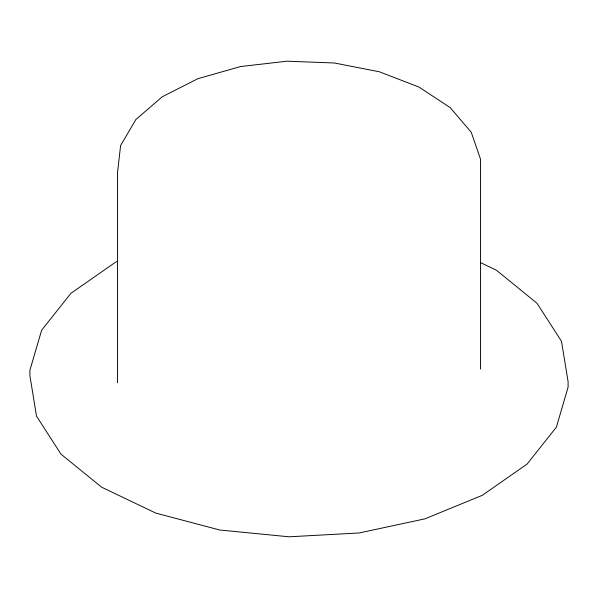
<?xml version="1.0" encoding="UTF-8"?>
<svg xmlns="http://www.w3.org/2000/svg" width="598" height="598" viewBox="0 0 598 598"><rect width="100%" height="100%" fill="white"/><g stroke="black" fill="none" stroke-linecap="round" stroke-linejoin="round"><path stroke-width="0.9" d="M117.447 261.356L115.735 262.059L70.915 293.319L41.636 330.223L29.9 370.237L29.9 375.701L36.5 416.103L60.989 454.151L101.697 487.235L155.854 513.114L219.765 530.015L289.073 536.795L359.062 532.982L424.954 518.84L482.265 495.338L527.085 464.07L556.364 427.174L568.1 387.16L568.1 381.696L561.5 341.286L537.011 303.246L496.303 270.161L480.471 262.597M480.5 369.086L480.5 159.12L471.231 132.233L450.227 107.647L418.921 87.039L379.438 71.812L334.469 62.999L287.092 61.205L240.523 66.557L197.938 78.682L162.237 96.764L135.858 119.555L120.602 145.516L117.5 172.874L117.5 382.84"/></g></svg>
